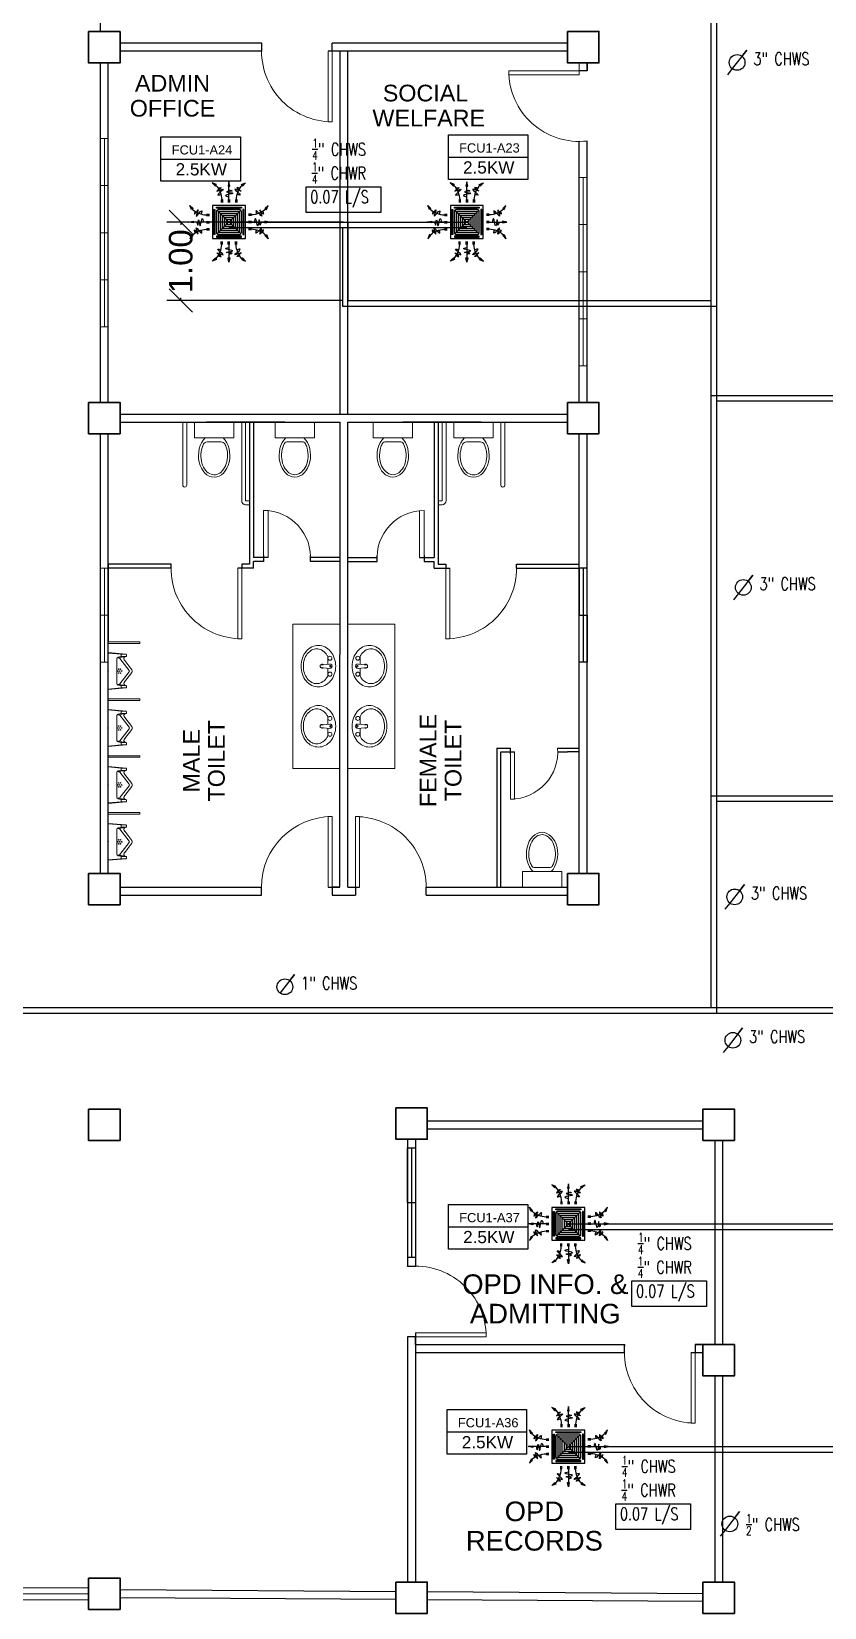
# Model space of a CAD drawing. Header units: millimetres. Extents: x 5 to 430, y 3 to 339.
# Drawn here: x 166.76 to 176.86, y 183.11 to 203.19 of the extents above; entities that cross this region are included whole.
import ezdxf

# ---------------------------------------------------------------- set-up
doc = ezdxf.new("R2010")
doc.units = ezdxf.units.MM
doc.header["$MEASUREMENT"] = 0
for name, color, linetype in [('AIR', 7, 'Continuous'), ('fcu line', 7, 'Continuous'), ('fcu return', 7, 'Continuous'), ('label', 7, 'Continuous'), ('Legends', 7, 'Continuous'), ('pipe label', 7, 'Continuous')]:
    doc.layers.add(name, color=color, linetype=linetype)
doc.styles.add('Arch-Dim', font='simplex.shx', dxfattribs={"width": 0.75})
doc.styles.get("Standard").update_dxf_attribs({"font": 'arial.ttf'})
doc.styles.add('SWISSLT175', font='swissl.ttf', dxfattribs={"height": 0.175})
doc.dimstyles.new('Copy of dimension', dxfattribs={"dimtxt": 0.3, "dimasz": 0.3, "dimexe": 0.18, "dimexo": 0.0625, "dimgap": 0.09, "dimtad": 0, "dimzin": 0, "dimdsep": 46, "dimtxsty": 'Standard', "dimblk": 'OBLIQUE', "dimcen": 0.09, "dimclrd": 256, "dimclre": 256, "dimclrt": 256, "dimadec": 0, "dimazin": 0, "dimtfac": 1, "dimtofl": 0, "dimtmove": 0, "dimatfit": 3, "dimldrblk": 'OBLIQUE', "dimfxl": 1, "dimtolj": 1, "dimtzin": 0, "dimarcsym": 0})

# ---------------------------------------------------------------- blocks, each defined once
blk = doc.blocks.new('FCU-13000P (CASSETTE SPLIT)')
at = {"layer": 'AIR', "ltscale": 3}
for p, q in [((0, 0.523), (0, 1)), ((-0.193, 0.558), (-0.193, 0.487)), ((-0.162, 0.558), (-0.162, 0.487)), ((-0.016, 0.558), (-0.016, 0.487)), ((0.016, 0.558), (0.016, 0.487)), ((0.162, 0.558), (0.162, 0.487)), ((0.193, 0.558), (0.193, 0.487)), ((-0.523, 0), (-1, 0)), ((-0.558, 0.193), (-0.487, 0.193)), ((-0.558, 0.162), (-0.487, 0.162)), ((-0.558, 0.016), (-0.487, 0.016)), ((0.558, 0.193), (0.487, 0.193)), ((0.558, 0.162), (0.487, 0.162)), ((0.558, 0.016), (0.487, 0.016)), ((0.523, 0), (1, 0)), ((-0.558, -0.016), (-0.487, -0.016)), ((-0.558, -0.162), (-0.487, -0.162)), ((-0.558, -0.193), (-0.487, -0.193)), ((0.558, -0.016), (0.487, -0.016)), ((0.558, -0.162), (0.487, -0.162)), ((0.558, -0.193), (0.487, -0.193)), ((-0.193, -0.558), (-0.193, -0.487)), ((-0.162, -0.558), (-0.162, -0.487)), ((-0.016, -0.558), (-0.016, -0.487)), ((0, -0.523), (0, -1)), ((0.016, -0.558), (0.016, -0.487)), ((0.162, -0.558), (0.162, -0.487)), ((0.193, -0.558), (0.193, -0.487))]:
    blk.add_line(p, q, dxfattribs=at)
at = {"layer": 'AIR'}
for p, q in [((0.295, -0.295), (-0.295, 0.295)), ((0.295, 0.295), (-0.295, -0.295))]:
    blk.add_line(p, q, dxfattribs=at)
at = {"layer": 'AIR', "ltscale": 3}
for points in [[(-0.335, 0.895), (-0.311, 0.932), (-0.416, 0.973)], [(-0.022, 0.89), (0.022, 0.89), (0, 1)], [(0.335, 0.895), (0.311, 0.932), (0.416, 0.973)], [(-0.895, 0.335), (-0.932, 0.311), (-0.973, 0.416)], [(0.895, 0.335), (0.932, 0.311), (0.973, 0.416)], [(-0.89, 0.022), (-0.89, -0.022), (-1, 0)], [(0.89, 0.022), (0.89, -0.022), (1, 0)], [(-0.895, -0.335), (-0.932, -0.311), (-0.973, -0.416)], [(0.895, -0.335), (0.932, -0.311), (0.973, -0.416)], [(-0.335, -0.895), (-0.311, -0.932), (-0.416, -0.973)], [(-0.022, -0.89), (0.022, -0.89), (0, -1)], [(0.335, -0.895), (0.311, -0.932), (0.416, -0.973)]]:
    blk.add_lwpolyline(points, close=True, dxfattribs=at)
at = {"layer": 'AIR'}
for points in [[(-0.323, 0.914, -0.171809), (-0.178, 0.558), (-0.178, 0.522)], [(0.323, 0.914, 0.171809), (0.178, 0.558), (0.178, 0.522)], [(-0.914, 0.323, 0.171809), (-0.558, 0.178), (-0.522, 0.178)], [(0.914, 0.323, -0.171809), (0.558, 0.178), (0.522, 0.178)], [(-0.914, -0.323, -0.171809), (-0.558, -0.178), (-0.522, -0.178)], [(0.914, -0.323, 0.171809), (0.558, -0.178), (0.522, -0.178)], [(-0.323, -0.914, 0.171809), (-0.178, -0.558), (-0.178, -0.522)], [(0.323, -0.914, -0.171809), (0.178, -0.558), (0.178, -0.522)]]:
    blk.add_lwpolyline(points, format="xyb", dxfattribs=at)
for points in [[(-0.41, -0.41), (0.41, -0.41), (0.41, 0.41), (-0.41, 0.41)], [(-0.373, 0.31), (-0.348, 0.31), (-0.348, -0.31), (-0.373, -0.31)], [(-0.31, 0.372), (0.31, 0.372), (0.31, 0.348), (-0.31, 0.348)], [(-0.26, -0.26), (0.26, -0.26), (0.26, 0.26), (-0.26, 0.26)], [(-0.21, -0.21), (0.21, -0.21), (0.21, 0.21), (-0.21, 0.21)], [(-0.16, -0.16), (0.16, -0.16), (0.16, 0.16), (-0.16, 0.16)], [(-0.11, -0.11), (0.11, -0.11), (0.11, 0.11), (-0.11, 0.11)], [(-0.06, -0.06), (0.06, -0.06), (0.06, 0.06), (-0.06, 0.06)], [(0.372, 0.31), (0.348, 0.31), (0.348, -0.31), (0.372, -0.31)], [(-0.31, -0.373), (0.31, -0.373), (0.31, -0.348), (-0.31, -0.348)]]:
    blk.add_lwpolyline(points, close=True, dxfattribs=at)
blk.add_lwpolyline([(-0.26, -0.31), (0.26, -0.31, 0.414214), (0.31, -0.26), (0.31, 0.26, 0.414214), (0.26, 0.31), (-0.26, 0.31, 0.414214), (-0.31, 0.26), (-0.31, -0.26, 0.414214)], format="xyb", close=True, dxfattribs=at)
at = {"layer": 'AIR', "ltscale": 3}
for points in [[(-0.268, 0.84), (-0.231, 0.852), (-0.134, 0.882), (-0.422, 0.704), (0.005, 0.903), (-0.358, 0.645), (-0.239, 0.678), (-0.199, 0.69)], [(0.268, 0.84), (0.231, 0.852), (0.134, 0.882), (0.422, 0.704), (-0.005, 0.903), (0.358, 0.645), (0.239, 0.678), (0.199, 0.69)], [(-0.84, 0.268), (-0.852, 0.231), (-0.882, 0.134), (-0.704, 0.422), (-0.903, -0.005), (-0.645, 0.358), (-0.678, 0.239), (-0.69, 0.199)], [(0.84, 0.268), (0.852, 0.231), (0.882, 0.134), (0.704, 0.422), (0.903, -0.005), (0.645, 0.358), (0.678, 0.239), (0.69, 0.199)], [(-0.84, -0.268), (-0.852, -0.231), (-0.882, -0.134), (-0.704, -0.422), (-0.903, 0.005), (-0.645, -0.358), (-0.678, -0.239), (-0.69, -0.199)], [(0.84, -0.268), (0.852, -0.231), (0.882, -0.134), (0.704, -0.422), (0.903, 0.005), (0.645, -0.358), (0.678, -0.239), (0.69, -0.199)], [(-0.268, -0.84), (-0.231, -0.852), (-0.134, -0.882), (-0.422, -0.704), (0.005, -0.903), (-0.358, -0.645), (-0.239, -0.678), (-0.199, -0.69)], [(0.268, -0.84), (0.231, -0.852), (0.134, -0.882), (0.422, -0.704), (-0.005, -0.903), (0.358, -0.645), (0.239, -0.678), (0.199, -0.69)]]:
    blk.add_open_spline(points, degree=3, knots=[0.0032834, 0.0032834, 0.0032834, 0.0032834, 0.0712567, 0.1924075, 0.3347111, 0.5062145, 0.5813292, 0.5813292, 0.5813292, 0.5813292], dxfattribs=at)
for points in [[(0, 0.8), (0.077, 0.776), (-0.058, 0.755), (0.098, 0.718), (-0.087, 0.663), (0, 0.631)], [(-0.8, 0), (-0.776, -0.077), (-0.755, 0.058), (-0.718, -0.098), (-0.663, 0.087), (-0.631, 0)], [(0.8, 0), (0.776, -0.077), (0.755, 0.058), (0.718, -0.098), (0.663, 0.087), (0.631, 0)], [(0, -0.8), (0.077, -0.776), (-0.058, -0.755), (0.098, -0.718), (-0.087, -0.663), (0, -0.631)]]:
    blk.add_spline(points, degree=3, dxfattribs=at)
for points in [[(-0.416, 0.973), (-0.335, 0.895), (-0.311, 0.932)], [(0, 1), (-0.022, 0.89), (0.022, 0.89)], [(0.416, 0.973), (0.335, 0.895), (0.311, 0.932)], [(-0.973, 0.416), (-0.895, 0.335), (-0.932, 0.311)], [(0.973, 0.416), (0.895, 0.335), (0.932, 0.311)], [(-1, 0), (-0.89, 0.022), (-0.89, -0.022)], [(1, 0), (0.89, 0.022), (0.89, -0.022)], [(-0.973, -0.416), (-0.895, -0.335), (-0.932, -0.311)], [(0.973, -0.416), (0.895, -0.335), (0.932, -0.311)], [(-0.416, -0.973), (-0.335, -0.895), (-0.311, -0.932)], [(0, -1), (-0.022, -0.89), (0.022, -0.89)], [(0.416, -0.973), (0.335, -0.895), (0.311, -0.932)]]:
    blk.add_solid(points, dxfattribs=at)
blk = doc.blocks.new('_Oblique')
at = {"color": 0, "linetype": 'ByBlock', "lineweight": -2}
blk.add_line((-0.5, -0.5), (0.5, 0.5), dxfattribs=at)
blk = doc.blocks.new('*D13')
at = {"layer": 'Defpoints', "color": 0, "transparency": 16777216}
for p in [(170.789, 200.758), (168.661, 199.758), (170.789, 199.758)]:
    blk.add_point(p, dxfattribs=at)
at = {"layer": 'Legends', "lineweight": -2, "transparency": 16777216}
for p, q in [((170.727, 200.758), (168.481, 200.758)), ((168.661, 200.758), (168.661, 200.723)), ((168.661, 199.758), (168.661, 199.793)), ((170.727, 199.758), (168.481, 199.758))]:
    blk.add_line(p, q, dxfattribs=at)
at = {"layer": 'Legends', "lineweight": -2, "transparency": 16777216, "xscale": 0.3, "yscale": 0.3, "zscale": 0.3}
for p, rotation in [((168.661, 200.758), 90), ((168.661, 199.758), 270)]:
    blk.add_blockref('_Oblique', p, dxfattribs=dict(at, rotation=rotation))
at = {"layer": 'Legends', "transparency": 16777216, "insert": (168.661, 200.258), "char_height": 0.3, "attachment_point": 5, "rotation": 90}
blk.add_mtext('\\A1;1.00', dxfattribs=at)

msp = doc.modelspace()

# ---------------------------------------------------------------- linework, layer by layer
at = {"color": 8, "lineweight": 25}
for p, q in [((167.637, 203.185), (167.637, 208.812)), ((169.694, 203.035), (167.887, 203.035)), ((169.689, 203.035), (169.689, 202.935)), ((173.587, 203.035), (170.589, 203.035)), ((170.589, 202.935), (170.589, 203.035)), ((169.689, 202.935), (167.887, 202.935)), ((173.587, 202.935), (170.539, 202.935)), ((170.689, 202.935), (170.589, 202.935)), ((170.689, 198.309), (170.689, 202.935)), ((170.789, 198.309), (170.789, 202.935)), ((167.637, 198.46), (167.637, 202.785)), ((167.737, 198.46), (167.737, 202.785)), ((173.837, 202.685), (173.737, 202.685)), ((173.837, 202.685), (173.837, 202.785)), ((173.837, 202.785), (173.837, 202.685)), ((173.737, 198.459), (173.737, 201.785)), ((173.837, 198.459), (173.837, 201.791)), ((167.887, 198.31), (173.587, 198.309)), ((167.887, 198.21), (170.689, 198.209)), ((169.536, 198.199), (169.536, 196.485)), ((169.536, 198.199), (169.536, 196.399)), ((169.588, 198.21), (169.588, 196.485)), ((170.687, 192.283), (170.689, 198.209)), ((170.787, 192.283), (170.789, 198.209)), ((170.789, 198.209), (173.587, 198.209)), ((172.487, 198.209), (171.487, 198.209)), ((171.887, 198.209), (171.886, 196.484)), ((171.939, 198.199), (171.938, 196.484)), ((171.939, 198.199), (171.938, 196.399)), ((167.637, 192.46), (167.637, 198.06)), ((167.737, 196.56), (167.737, 198.06)), ((173.737, 192.46), (173.737, 198.059)), ((173.837, 192.46), (173.837, 198.059)), ((167.737, 192.46), (167.737, 196.56)), ((168.537, 196.399), (167.737, 196.399)), ((168.536, 196.349), (168.536, 196.399)), ((169.536, 196.399), (169.436, 196.399)), ((169.536, 196.399), (169.436, 196.399)), ((169.436, 196.399), (169.436, 196.349)), ((169.536, 196.485), (169.536, 196.433)), ((169.713, 196.485), (169.588, 196.485)), ((169.713, 196.433), (169.588, 196.433)), ((169.588, 196.349), (169.588, 196.433)), ((169.773, 196.485), (169.613, 196.485)), ((169.713, 196.51), (169.713, 196.433)), ((170.688, 196.433), (170.311, 196.433)), ((170.313, 196.433), (170.313, 196.51)), ((170.688, 196.485), (170.313, 196.485)), ((170.786, 196.485), (171.161, 196.484)), ((170.786, 196.433), (171.163, 196.433)), ((171.161, 196.433), (171.161, 196.509)), ((171.701, 196.484), (171.861, 196.484)), ((171.761, 196.509), (171.761, 196.433)), ((171.761, 196.484), (171.886, 196.484)), ((171.761, 196.433), (171.886, 196.433)), ((171.886, 196.349), (171.886, 196.433)), ((171.938, 196.484), (171.938, 196.433)), ((171.938, 196.399), (172.038, 196.399)), ((171.938, 196.399), (172.038, 196.399)), ((172.038, 196.399), (172.038, 196.349)), ((172.937, 196.398), (173.737, 196.398)), ((172.938, 196.348), (172.938, 196.398)), ((168.536, 196.349), (167.737, 196.349)), ((169.588, 196.349), (169.386, 196.349)), ((171.886, 196.349), (172.088, 196.349)), ((172.938, 196.348), (173.737, 196.348)), ((172.687, 194.057), (172.762, 194.057)), ((172.687, 194.057), (172.687, 192.283)), ((172.737, 192.282), (172.737, 194.007)), ((172.737, 194.007), (172.912, 194.007)), ((172.762, 194.057), (172.862, 194.057)), ((172.862, 193.982), (172.862, 194.057)), ((173.46, 194.057), (173.587, 194.057)), ((173.462, 194.007), (173.587, 194.007)), ((173.587, 194.057), (173.737, 194.057)), ((173.737, 194.007), (173.587, 194.007)), ((167.887, 192.283), (169.687, 192.283)), ((167.887, 192.183), (169.687, 192.183)), ((169.687, 192.183), (169.687, 192.283)), ((170.687, 192.283), (170.587, 192.283)), ((170.587, 192.283), (170.587, 192.183)), ((170.587, 192.183), (170.887, 192.183)), ((170.787, 192.283), (170.887, 192.283)), ((170.887, 192.283), (170.887, 192.183)), ((171.787, 192.283), (173.587, 192.283)), ((171.787, 192.183), (171.787, 192.283)), ((171.787, 192.183), (173.587, 192.183)), ((171.8, 189.307), (175.312, 189.307)), ((171.8, 189.207), (175.312, 189.207)), ((171.55, 189.073), (171.55, 187.452)), ((171.65, 189.073), (171.65, 187.457)), ((171.65, 189.073), (171.65, 187.457)), ((175.462, 189.057), (175.462, 186.457)), ((175.562, 189.057), (175.562, 186.457)), ((171.55, 187.457), (171.65, 187.457)), ((171.55, 186.557), (171.55, 183.432)), ((171.65, 186.557), (171.55, 186.557)), ((171.65, 186.607), (171.65, 183.432)), ((171.65, 186.457), (174.318, 186.457)), ((171.65, 186.357), (174.312, 186.357)), ((174.312, 186.357), (174.312, 186.457)), ((175.162, 186.357), (175.312, 186.357)), ((175.212, 186.457), (175.462, 186.457)), ((175.312, 186.457), (175.212, 186.457)), ((175.212, 186.457), (175.212, 186.357)), ((175.462, 186.057), (175.462, 183.432)), ((175.562, 186.057), (175.562, 183.432)), ((171.4, 183.309), (167.888, 183.332)), ((171.4, 183.209), (167.887, 183.232)), ((175.313, 183.282), (171.8, 183.306)), ((175.312, 183.182), (171.8, 183.206))]:
    msp.add_line(p, q, dxfattribs=at)
at = {"color": 8, "lineweight": -2}
for p, q in [((169.694, 203.035), (169.689, 203.035)), ((169.987, 198.209), (168.987, 198.209)), ((167.737, 196.41), (167.737, 195.41)), ((173.837, 196.349), (173.737, 196.349)), ((173.737, 196.349), (173.737, 195.749)), ((173.787, 196.349), (173.787, 195.149)), ((173.737, 195.749), (173.837, 195.749)), ((173.837, 195.749), (173.837, 195.149)), ((173.837, 195.149), (173.737, 195.149)), ((170.537, 192.283), (170.687, 192.283)), ((170.787, 192.283), (170.937, 192.283)), ((171.55, 188.265), (171.55, 188.965)), ((171.55, 188.965), (171.65, 188.965)), ((171.6, 188.965), (171.6, 187.565)), ((171.65, 188.965), (171.65, 187.565)), ((171.55, 188.265), (171.65, 188.265)), ((171.65, 187.565), (171.55, 187.565)), ((171.55, 187.452), (171.55, 187.457)), ((171.65, 186.457), (171.65, 186.557))]:
    msp.add_line(p, q, dxfattribs=at)
at = {"color": 8, "lineweight": 13}
for p, q in [((170.539, 202.035), (170.539, 202.935)), ((170.589, 202.935), (170.589, 202.035)), ((173.737, 202.685), (172.837, 202.685)), ((172.837, 202.685), (172.837, 202.635)), ((172.837, 202.635), (173.737, 202.635)), ((173.737, 202.635), (173.737, 202.785)), ((173.737, 202.685), (173.737, 202.635)), ((170.589, 202.035), (170.539, 202.035)), ((169.713, 196.485), (169.713, 197.085)), ((169.773, 197.085), (169.773, 196.485)), ((171.701, 197.084), (171.701, 196.484)), ((171.761, 196.484), (171.761, 197.084)), ((169.386, 195.449), (169.386, 196.349)), ((169.436, 196.349), (169.436, 195.449)), ((169.436, 195.449), (169.386, 195.449)), ((172.862, 194.007), (172.862, 193.407)), ((172.912, 193.407), (172.912, 194.007)), ((172.862, 193.407), (172.912, 193.407)), ((170.587, 193.183), (170.537, 193.183)), ((170.537, 193.183), (170.537, 192.283)), ((170.587, 192.283), (170.587, 193.183)), ((170.937, 193.183), (170.887, 193.183)), ((170.887, 193.183), (170.887, 192.283)), ((170.937, 192.283), (170.937, 193.183)), ((171.65, 186.607), (171.65, 186.557)), ((172.55, 186.607), (171.65, 186.607)), ((171.65, 186.557), (172.55, 186.557)), ((172.55, 186.557), (172.55, 186.607)), ((175.212, 186.357), (175.162, 186.357)), ((175.162, 185.457), (175.162, 186.357)), ((175.212, 186.357), (175.212, 185.457)), ((175.212, 185.457), (175.162, 185.457))]:
    msp.add_line(p, q, dxfattribs=at)
at = {"color": 8, "lineweight": 9}
for p, q in [((167.637, 201.822), (167.737, 201.822)), ((167.687, 201.822), (167.687, 199.422)), ((167.637, 201.222), (167.737, 201.222)), ((173.737, 201.325), (173.837, 201.325)), ((173.787, 201.325), (173.787, 198.925)), ((167.637, 200.622), (167.737, 200.622)), ((173.737, 200.725), (173.837, 200.725)), ((167.637, 200.022), (167.737, 200.022)), ((173.737, 200.125), (173.837, 200.125)), ((167.637, 199.422), (167.737, 199.422)), ((173.737, 199.525), (173.837, 199.525)), ((173.737, 198.925), (173.837, 198.925)), ((168.686, 198.207), (168.686, 197.507)), ((168.736, 197.407), (168.736, 198.207)), ((168.836, 198.207), (169.336, 198.207)), ((168.836, 198.007), (168.836, 198.207)), ((169.336, 198.207), (169.336, 198.007)), ((169.436, 197.207), (169.436, 198.207)), ((169.486, 198.207), (169.486, 197.507)), ((169.863, 198.209), (170.363, 198.209)), ((169.863, 198.009), (169.863, 198.209)), ((170.363, 198.209), (170.363, 198.009)), ((171.612, 198.209), (171.112, 198.209)), ((171.112, 198.209), (171.112, 198.009)), ((171.612, 198.009), (171.612, 198.209)), ((171.989, 198.207), (171.989, 197.507)), ((172.039, 197.207), (172.039, 198.207)), ((172.639, 198.207), (172.139, 198.207)), ((172.139, 198.207), (172.139, 198.007)), ((172.639, 198.007), (172.639, 198.207)), ((172.739, 197.407), (172.739, 198.207)), ((172.789, 198.207), (172.789, 197.507)), ((169.336, 198.007), (168.836, 198.007)), ((170.363, 198.009), (169.863, 198.009)), ((171.112, 198.009), (171.612, 198.009)), ((172.139, 198.007), (172.639, 198.007)), ((169.176, 197.957), (168.995, 197.957)), ((170.204, 197.959), (170.023, 197.959)), ((171.271, 197.959), (171.452, 197.959)), ((172.298, 197.957), (172.479, 197.957)), ((168.686, 197.507), (168.686, 197.407)), ((169.486, 197.507), (169.486, 197.207)), ((171.989, 197.507), (171.989, 197.207)), ((172.789, 197.507), (172.789, 197.407)), ((169.486, 197.207), (169.536, 197.207)), ((171.989, 197.207), (171.939, 197.207)), ((169.536, 197.157), (169.486, 197.157)), ((171.939, 197.157), (171.989, 197.157)), ((167.737, 196.349), (167.637, 196.349)), ((167.637, 196.349), (167.637, 195.749)), ((167.687, 196.349), (167.687, 195.149)), ((167.637, 195.749), (167.737, 195.749)), ((167.737, 195.749), (167.737, 195.149)), ((167.737, 195.264), (167.737, 195.269)), ((167.737, 194.81), (167.737, 195.264)), ((167.737, 195.123), (167.737, 195.193)), ((167.741, 195.272), (167.962, 195.252)), ((167.741, 195.267), (167.898, 195.252)), ((167.847, 194.879), (167.847, 195.195)), ((167.866, 195.206), (167.849, 195.203)), ((167.864, 195.215), (167.898, 195.221)), ((167.866, 195.206), (167.954, 195.221)), ((168.005, 195.046), (167.885, 195.199)), ((167.899, 195.252), (167.962, 195.252)), ((167.962, 195.222), (167.9, 195.222)), ((167.902, 195.247), (167.902, 195.226)), ((167.937, 195.201), (167.937, 195.196)), ((167.946, 195.171), (168.036, 195.055)), ((167.954, 195.221), (167.962, 195.222)), ((167.967, 195.247), (167.967, 195.227)), ((167.737, 195.149), (167.637, 195.149)), ((168.005, 195.027), (167.885, 194.875)), ((167.946, 194.903), (168.036, 195.019)), ((170.436, 195.114), (170.558, 195.127)), ((170.436, 195.085), (170.558, 195.072)), ((171.04, 195.114), (170.918, 195.127)), ((171.04, 195.085), (170.918, 195.072)), ((167.737, 194.81), (167.737, 194.805)), ((167.741, 194.807), (167.898, 194.822)), ((167.741, 194.802), (167.962, 194.822)), ((167.866, 194.868), (167.849, 194.87)), ((167.864, 194.859), (167.898, 194.853)), ((167.866, 194.868), (167.954, 194.853)), ((167.899, 194.822), (167.962, 194.822)), ((167.962, 194.852), (167.9, 194.852)), ((167.902, 194.827), (167.902, 194.848)), ((167.937, 194.873), (167.937, 194.878)), ((167.954, 194.853), (167.962, 194.852)), ((167.967, 194.827), (167.967, 194.847)), ((167.737, 194.539), (167.737, 194.544)), ((167.737, 194.539), (167.737, 194.085)), ((167.741, 194.547), (167.962, 194.527)), ((167.741, 194.542), (167.898, 194.527)), ((167.847, 194.47), (167.847, 194.154)), ((167.866, 194.481), (167.849, 194.478)), ((167.864, 194.49), (167.898, 194.496)), ((167.866, 194.481), (167.954, 194.496)), ((168.005, 194.321), (167.885, 194.474)), ((167.899, 194.527), (167.962, 194.527)), ((167.962, 194.497), (167.9, 194.497)), ((167.902, 194.522), (167.902, 194.501)), ((167.937, 194.476), (167.937, 194.471)), ((167.946, 194.446), (168.036, 194.33)), ((167.954, 194.496), (167.962, 194.497)), ((167.967, 194.522), (167.967, 194.502)), ((170.436, 194.348), (170.558, 194.361)), ((171.04, 194.348), (170.918, 194.361)), ((167.737, 194.226), (167.737, 194.156)), ((168.005, 194.302), (167.885, 194.15)), ((167.946, 194.178), (168.036, 194.294)), ((170.436, 194.319), (170.558, 194.306)), ((171.04, 194.319), (170.918, 194.306)), ((167.737, 194.085), (167.737, 194.08)), ((167.741, 194.082), (167.898, 194.097)), ((167.741, 194.077), (167.962, 194.097)), ((167.866, 194.143), (167.849, 194.145)), ((167.864, 194.134), (167.898, 194.128)), ((167.866, 194.143), (167.954, 194.128)), ((167.899, 194.097), (167.962, 194.097)), ((167.962, 194.127), (167.9, 194.127)), ((167.902, 194.102), (167.902, 194.123)), ((167.937, 194.148), (167.937, 194.153)), ((167.954, 194.128), (167.962, 194.127)), ((167.967, 194.102), (167.967, 194.122)), ((167.737, 193.814), (167.737, 193.819)), ((167.737, 193.814), (167.737, 193.36)), ((167.741, 193.822), (167.962, 193.802)), ((167.741, 193.817), (167.898, 193.802)), ((167.866, 193.756), (167.849, 193.753)), ((167.864, 193.765), (167.898, 193.771)), ((167.866, 193.756), (167.954, 193.771)), ((167.899, 193.802), (167.962, 193.802)), ((167.962, 193.772), (167.9, 193.772)), ((167.902, 193.797), (167.902, 193.776)), ((167.954, 193.771), (167.962, 193.772)), ((167.967, 193.797), (167.967, 193.777)), ((167.847, 193.745), (167.847, 193.429)), ((168.005, 193.596), (167.885, 193.749)), ((168.005, 193.577), (167.885, 193.425)), ((167.937, 193.751), (167.937, 193.746)), ((167.946, 193.721), (168.036, 193.605)), ((167.946, 193.453), (168.036, 193.569)), ((167.737, 193.501), (167.737, 193.431)), ((167.737, 193.36), (167.737, 193.355)), ((167.741, 193.357), (167.898, 193.372)), ((167.741, 193.352), (167.962, 193.372)), ((167.866, 193.418), (167.849, 193.42)), ((167.864, 193.409), (167.898, 193.403)), ((167.866, 193.418), (167.954, 193.403)), ((167.899, 193.372), (167.962, 193.372)), ((167.962, 193.402), (167.9, 193.402)), ((167.902, 193.377), (167.902, 193.398)), ((167.937, 193.423), (167.937, 193.428)), ((167.954, 193.403), (167.962, 193.402)), ((167.967, 193.377), (167.967, 193.397)), ((167.737, 193.089), (167.737, 193.094)), ((167.737, 193.089), (167.737, 192.635)), ((167.741, 193.097), (167.962, 193.077)), ((167.741, 193.092), (167.898, 193.077)), ((167.847, 193.02), (167.847, 192.704)), ((167.866, 193.031), (167.849, 193.028)), ((167.864, 193.04), (167.898, 193.046)), ((167.866, 193.031), (167.954, 193.046)), ((168.005, 192.871), (167.885, 193.024)), ((167.899, 193.077), (167.962, 193.077)), ((167.962, 193.047), (167.9, 193.047)), ((167.902, 193.072), (167.902, 193.051)), ((167.937, 193.026), (167.937, 193.021)), ((167.946, 192.996), (168.036, 192.88)), ((167.954, 193.046), (167.962, 193.047)), ((167.967, 193.072), (167.967, 193.052)), ((167.737, 192.776), (167.737, 192.706)), ((168.005, 192.852), (167.885, 192.7)), ((167.946, 192.728), (168.036, 192.844)), ((167.737, 192.635), (167.737, 192.63)), ((167.741, 192.632), (167.898, 192.647)), ((167.741, 192.627), (167.962, 192.647)), ((167.866, 192.693), (167.849, 192.695)), ((167.864, 192.684), (167.898, 192.678)), ((167.866, 192.693), (167.954, 192.678)), ((167.899, 192.647), (167.962, 192.647)), ((167.962, 192.677), (167.9, 192.677)), ((167.902, 192.652), (167.902, 192.673)), ((167.937, 192.698), (167.937, 192.703)), ((167.954, 192.678), (167.962, 192.677)), ((167.967, 192.652), (167.967, 192.672)), ((173.012, 192.283), (173.012, 192.483)), ((173.012, 192.483), (173.512, 192.483)), ((173.172, 192.533), (173.353, 192.533)), ((173.512, 192.483), (173.512, 192.283)), ((173.512, 192.283), (173.012, 192.283)), ((164.137, 183.357), (167.487, 183.357)), ((164.137, 183.282), (167.487, 183.282)), ((164.137, 183.207), (167.487, 183.207))]:
    msp.add_line(p, q, dxfattribs=at)
at = {"color": 8, "lineweight": 20}
for p, q in [((172.038, 196.349), (172.038, 195.449)), ((172.088, 195.449), (172.088, 196.349))]:
    msp.add_line(p, q, dxfattribs=at)
at = {"color": 8, "lineweight": 35}
for points in [[(167.487, 203.185), (167.887, 203.185), (167.887, 202.785), (167.487, 202.785)], [(173.587, 203.186), (173.987, 203.186), (173.987, 202.786), (173.587, 202.786)], [(167.487, 198.46), (167.887, 198.46), (167.887, 198.06), (167.487, 198.06)], [(173.587, 198.46), (173.987, 198.46), (173.987, 198.06), (173.587, 198.06)], [(167.487, 192.46), (167.887, 192.46), (167.887, 192.06), (167.487, 192.06)], [(173.587, 192.46), (173.987, 192.46), (173.987, 192.06), (173.587, 192.06)], [(167.487, 189.457), (167.887, 189.457), (167.887, 189.057), (167.487, 189.057)], [(171.4, 189.473), (171.8, 189.473), (171.8, 189.073), (171.4, 189.073)], [(175.312, 189.457), (175.712, 189.457), (175.712, 189.057), (175.312, 189.057)], [(175.312, 186.457), (175.712, 186.457), (175.712, 186.057), (175.312, 186.057)], [(167.487, 183.482), (167.887, 183.482), (167.887, 183.082), (167.487, 183.082)], [(171.4, 183.432), (171.8, 183.432), (171.8, 183.032), (171.4, 183.032)], [(175.312, 183.432), (175.712, 183.432), (175.712, 183.032), (175.312, 183.032)]]:
    msp.add_lwpolyline(points, close=True, dxfattribs=at)
at = {"color": 8, "lineweight": 9}
for points in [[(167.637, 201.822), (167.737, 201.822), (167.737, 199.422), (167.637, 199.422)], [(173.737, 201.325), (173.837, 201.325), (173.837, 198.925), (173.737, 198.925)], [(167.737, 195.149), (167.637, 195.149), (167.637, 196.349), (167.737, 196.349)], [(173.737, 196.348), (173.837, 196.348), (173.837, 195.149), (173.737, 195.149)], [(168.137, 195.41), (168.137, 195.39), (167.737, 195.39), (167.737, 195.41)], [(168.137, 194.684), (168.137, 194.664), (167.737, 194.664), (167.737, 194.684)], [(168.137, 193.959), (168.137, 193.939), (167.737, 193.939), (167.737, 193.959)], [(168.137, 193.234), (168.137, 193.214), (167.737, 193.214), (167.737, 193.234)], [(171.55, 188.965), (171.65, 188.965), (171.65, 187.565), (171.55, 187.565)]]:
    msp.add_lwpolyline(points, close=True, dxfattribs=at)
at = {"color": 8, "lineweight": 9, "ltscale": 0.4}
for points in [[(170.688, 195.637), (170.688, 193.797), (170.088, 193.797), (170.088, 195.637)], [(170.788, 195.637), (170.788, 193.797), (171.388, 193.797), (171.388, 195.637)]]:
    msp.add_lwpolyline(points, close=True, dxfattribs=at)
at = {"color": 8, "lineweight": 9}
for points in [[(170.413, 195.365, 0.11576), (170.33, 195.345, 0.104047), (170.256, 195.287, 0.090875), (170.209, 195.203, 0.083344), (170.192, 195.1, 0.083344), (170.209, 194.996, 0.090875), (170.256, 194.912, 0.104047), (170.33, 194.854, 0.11576), (170.413, 194.835, 0.11576), (170.495, 194.854, 0.104047), (170.569, 194.912, 0.090875), (170.616, 194.996, 0.083344), (170.634, 195.1, 0.083344), (170.616, 195.203, 0.090875), (170.569, 195.287, 0.104047), (170.495, 195.345, 0.11576)], [(171.063, 195.365, -0.11576), (171.146, 195.345, -0.104047), (171.219, 195.287, -0.090875), (171.267, 195.203, -0.083344), (171.284, 195.1, -0.083344), (171.267, 194.996, -0.090875), (171.219, 194.912, -0.104047), (171.146, 194.854, -0.11576), (171.063, 194.835, -0.11576), (170.981, 194.854, -0.104047), (170.907, 194.912, -0.090875), (170.86, 194.996, -0.083344), (170.842, 195.1, -0.083344), (170.86, 195.203, -0.090875), (170.907, 195.287, -0.104047), (170.981, 195.345, -0.11576)], [(170.413, 194.069, -0.11576), (170.33, 194.088, -0.104047), (170.256, 194.146, -0.090875), (170.209, 194.23, -0.083344), (170.192, 194.334, -0.083344), (170.209, 194.437, -0.090875), (170.256, 194.521, -0.104047), (170.33, 194.579, -0.11576), (170.413, 194.599, -0.11576), (170.495, 194.579, -0.104047), (170.569, 194.521, -0.090875), (170.616, 194.437, -0.083344), (170.634, 194.334, -0.083344), (170.616, 194.23, -0.090875), (170.569, 194.146, -0.104047), (170.495, 194.088, -0.11576)], [(171.063, 194.069, 0.11576), (171.146, 194.088, 0.104047), (171.219, 194.146, 0.090875), (171.267, 194.23, 0.083344), (171.284, 194.334, 0.083344), (171.267, 194.437, 0.090875), (171.219, 194.521, 0.104047), (171.146, 194.579, 0.11576), (171.063, 194.599, 0.11576), (170.981, 194.579, 0.104047), (170.907, 194.521, 0.090875), (170.86, 194.437, 0.083344), (170.842, 194.334, 0.083344), (170.86, 194.23, 0.090875), (170.907, 194.146, 0.104047), (170.981, 194.088, 0.11576)]]:
    msp.add_lwpolyline(points, format="xyb", close=True, dxfattribs=at)
for points in [[(170.392, 195.322, 0.124838), (170.329, 195.306, 0.105788), (170.272, 195.257, 0.086697), (170.235, 195.187, 0.076776), (170.222, 195.1, 0.076776), (170.235, 195.012, 0.086697), (170.272, 194.942, 0.105788), (170.329, 194.893, 0.124838), (170.392, 194.877, 0.124838), (170.454, 194.893, 0.105788), (170.512, 194.942, 0.040067), (170.532, 194.973), (170.532, 195.075, 0.040067)], [(170.532, 195.124), (170.532, 195.226, 0.040067), (170.512, 195.257, 0.105788), (170.454, 195.306, 0.124838), (170.392, 195.322, 0.124838)], [(171.084, 195.322, -0.124838), (171.147, 195.306, -0.105788), (171.204, 195.257, -0.086697), (171.241, 195.187, -0.076776), (171.254, 195.1, -0.076776), (171.241, 195.012, -0.086697), (171.204, 194.942, -0.105788), (171.147, 194.893, -0.124838), (171.084, 194.877, -0.124838), (171.022, 194.893, -0.105788), (170.964, 194.942, -0.040067), (170.944, 194.973), (170.944, 195.075, -0.040067)], [(170.944, 195.124), (170.944, 195.226, -0.040067), (170.964, 195.257, -0.105788), (171.022, 195.306, -0.124838), (171.084, 195.322, -0.124838)], [(170.392, 194.111, -0.124838), (170.329, 194.127, -0.105788), (170.272, 194.176, -0.086697), (170.235, 194.246, -0.076776), (170.222, 194.334, -0.076776), (170.235, 194.421, -0.086697), (170.272, 194.491, -0.105788), (170.329, 194.54, -0.124838), (170.392, 194.556, -0.124838), (170.454, 194.54, -0.105788), (170.512, 194.491, -0.040067), (170.532, 194.46), (170.532, 194.358, -0.040067)], [(171.084, 194.111, 0.124838), (171.147, 194.127, 0.105788), (171.204, 194.176, 0.086697), (171.241, 194.246, 0.076776), (171.254, 194.334, 0.076776), (171.241, 194.421, 0.086697), (171.204, 194.491, 0.105788), (171.147, 194.54, 0.124838), (171.084, 194.556, 0.124838), (171.022, 194.54, 0.105788), (170.964, 194.491, 0.040067), (170.944, 194.46), (170.944, 194.358, 0.040067)], [(170.532, 194.309), (170.532, 194.207, -0.040067), (170.512, 194.176, -0.105788), (170.454, 194.127, -0.124838), (170.392, 194.111, -0.124838)], [(170.944, 194.309), (170.944, 194.207, 0.040067), (170.964, 194.176, 0.105788), (171.022, 194.127, 0.124838), (171.084, 194.111, 0.124838)]]:
    msp.add_lwpolyline(points, format="xyb", dxfattribs=at)
for centre, radius in [((170.561, 195.201), 0.0255), ((170.915, 195.201), 0.0255), ((167.858, 195.037), 0.004), ((167.87, 195.062), 0.004), ((167.87, 195.012), 0.004), ((167.883, 195.037), 0.004), ((167.895, 195.062), 0.004), ((167.895, 195.012), 0.004), ((167.908, 195.037), 0.004), ((170.561, 194.998), 0.0255), ((170.567, 195.1), 0.0095), ((170.915, 194.998), 0.0255), ((170.909, 195.1), 0.0095), ((170.561, 194.435), 0.0255), ((170.915, 194.435), 0.0255), ((167.858, 194.312), 0.004), ((167.87, 194.337), 0.004), ((167.87, 194.287), 0.004), ((167.883, 194.312), 0.004), ((167.895, 194.337), 0.004), ((167.895, 194.287), 0.004), ((167.908, 194.312), 0.004), ((170.561, 194.232), 0.0255), ((170.567, 194.334), 0.0095), ((170.915, 194.232), 0.0255), ((170.909, 194.334), 0.0095), ((167.858, 193.587), 0.004), ((167.87, 193.612), 0.004), ((167.87, 193.562), 0.004), ((167.883, 193.587), 0.004), ((167.895, 193.612), 0.004), ((167.895, 193.562), 0.004), ((167.908, 193.587), 0.004), ((167.858, 192.862), 0.004), ((167.87, 192.887), 0.004), ((167.87, 192.837), 0.004), ((167.883, 192.862), 0.004), ((167.895, 192.887), 0.004), ((167.895, 192.837), 0.004), ((167.908, 192.862), 0.004)]:
    msp.add_circle(centre, radius, dxfattribs=at)
at = {"color": 8, "lineweight": 13}
for centre, radius, start, end in [((170.589, 202.935), 0.9, 173.6208, 270.0002), ((173.737, 202.685), 0.9, 180.0002, 276.3796), ((169.713, 196.485), 0.6, 355.0883, 90.0002), ((171.761, 196.484), 0.6, 89.9792, 184.8911), ((169.436, 196.349), 0.9, 176.8154, 270), ((172.862, 194.007), 0.6, 270.0002, 4.7804), ((170.587, 192.283), 0.9, 90.0002, 180.0002), ((170.887, 192.283), 0.9, 0.0002, 90.0002), ((171.65, 186.557), 0.9, 0, 96.3794), ((175.212, 186.357), 0.9, 173.6206, 270)]:
    msp.add_arc(centre, radius, start, end, dxfattribs=at)
at = {"color": 8, "lineweight": 9}
for centre, radius, start, end in [((168.995, 197.907), 0.05, 90, 151.9916), ((169.176, 197.907), 0.05, 28.1501, 90), ((170.023, 197.909), 0.05, 90.0002, 151.9918), ((170.204, 197.909), 0.05, 28.1502, 90.0002), ((171.271, 197.909), 0.05, 89.9792, 151.8291), ((171.452, 197.909), 0.05, 27.9875, 89.9792), ((172.298, 197.907), 0.05, 89.9793, 151.8293), ((172.479, 197.907), 0.05, 27.9877, 89.9793), ((168.711, 197.407), 0.025, 180, 0), ((172.764, 197.407), 0.025, 179.9793, 359.9793), ((169.486, 197.207), 0.05, 180, 270), ((171.989, 197.207), 0.05, 269.9793, 359.9793), ((167.74, 195.269), 0.003, 86.1861, 180.0002), ((167.74, 195.264), 0.003, 86.532, 180.0002), ((167.867, 195.195), 0.02, 100.305, 180.0002), ((167.869, 195.186), 0.02, 39.3164, 99.2903), ((167.897, 195.247), 0.005, 0.0002, 86.532), ((167.897, 195.226), 0.005, 280.305, 0.0002), ((167.957, 195.201), 0.02, 99.2903, 180.0002), ((167.977, 195.196), 0.04, 180.0002, 219.3164), ((167.962, 195.247), 0.005, 0.0002, 90.0002), ((167.962, 195.227), 0.005, 270.0002, 0.0002), ((167.845, 195.062), 0.004, 305.6756, 54.3248), ((167.845, 195.012), 0.004, 305.6756, 54.3248), ((167.993, 195.037), 0.015, 320.6839, 39.3164), ((168.012, 195.037), 0.03, 322.8155, 37.1849), ((170.459, 195.1), 0.025, 161.3795, 198.6209), ((170.53, 195.1), 0.0948, 171.2028, 188.7976), ((170.459, 195.1), 0.025, 48.798, 143.6934), ((170.459, 195.1), 0.025, 216.307, 311.2024), ((170.561, 195.1), 0.028, 263.7547, 96.2457), ((170.915, 195.1), 0.028, 83.7547, 276.2457), ((171.017, 195.1), 0.025, 36.307, 131.2024), ((171.017, 195.1), 0.025, 228.798, 323.6934), ((170.946, 195.1), 0.0948, 351.2028, 8.7976), ((171.017, 195.1), 0.025, 341.3795, 18.6209), ((167.74, 194.81), 0.003, 180.0002, 273.4684), ((167.74, 194.805), 0.003, 180.0002, 273.8143), ((167.867, 194.879), 0.02, 180.0002, 259.6953), ((167.869, 194.887), 0.02, 260.71, 320.6839), ((167.897, 194.848), 0.005, 0.0002, 79.6953), ((167.897, 194.827), 0.005, 273.4684, 0.0002), ((167.977, 194.878), 0.04, 140.6839, 180.0002), ((167.957, 194.873), 0.02, 180.0002, 260.71), ((167.962, 194.847), 0.005, 0.0002, 90.0002), ((167.962, 194.827), 0.005, 270.0002, 0.0002), ((167.74, 194.544), 0.003, 86.1861, 180.0002), ((167.74, 194.539), 0.003, 86.532, 180.0002), ((167.867, 194.47), 0.02, 100.305, 180.0002), ((167.869, 194.461), 0.02, 39.3164, 99.2903), ((167.897, 194.522), 0.005, 0.0002, 86.532), ((167.897, 194.501), 0.005, 280.305, 0.0002), ((167.957, 194.476), 0.02, 99.2903, 180.0002), ((167.977, 194.471), 0.04, 180.0002, 219.3164), ((167.962, 194.522), 0.005, 0.0002, 90.0002), ((167.962, 194.502), 0.005, 270.0002, 0.0002), ((170.459, 194.334), 0.025, 48.798, 143.6934), ((170.561, 194.334), 0.028, 263.7547, 96.2457), ((170.915, 194.334), 0.028, 83.7547, 276.2457), ((171.017, 194.334), 0.025, 36.307, 131.2024), ((167.845, 194.337), 0.004, 305.6756, 54.3248), ((167.845, 194.287), 0.004, 305.6756, 54.3248), ((167.867, 194.154), 0.02, 180.0002, 259.6953), ((167.977, 194.153), 0.04, 140.6839, 180.0002), ((167.993, 194.312), 0.015, 320.6839, 39.3164), ((168.012, 194.312), 0.03, 322.8155, 37.1849), ((170.459, 194.334), 0.025, 161.3795, 198.6209), ((170.53, 194.334), 0.0948, 171.2028, 188.7976), ((170.459, 194.334), 0.025, 216.307, 311.2024), ((171.017, 194.334), 0.025, 228.798, 323.6934), ((170.946, 194.334), 0.0948, 351.2028, 8.7976), ((171.017, 194.334), 0.025, 341.3795, 18.6209), ((167.74, 194.085), 0.003, 180.0002, 273.4684), ((167.74, 194.08), 0.003, 180.0002, 273.8143), ((167.869, 194.162), 0.02, 260.71, 320.6839), ((167.897, 194.123), 0.005, 0.0002, 79.6953), ((167.897, 194.102), 0.005, 273.4684, 0.0002), ((167.957, 194.148), 0.02, 180.0002, 260.71), ((167.962, 194.122), 0.005, 0.0002, 90.0002), ((167.962, 194.102), 0.005, 270.0002, 0.0002), ((167.74, 193.819), 0.003, 86.1861, 180.0002), ((167.74, 193.814), 0.003, 86.532, 180.0002), ((167.867, 193.745), 0.02, 100.305, 180.0002), ((167.869, 193.736), 0.02, 39.3164, 99.2903), ((167.897, 193.797), 0.005, 0.0002, 86.532), ((167.897, 193.776), 0.005, 280.305, 0.0002), ((167.957, 193.751), 0.02, 99.2903, 180.0002), ((167.962, 193.797), 0.005, 0.0002, 90.0002), ((167.962, 193.777), 0.005, 270.0002, 0.0002), ((167.845, 193.612), 0.004, 305.6756, 54.3248), ((167.845, 193.562), 0.004, 305.6756, 54.3248), ((167.977, 193.746), 0.04, 180.0002, 219.3164), ((167.993, 193.587), 0.015, 320.6839, 39.3164), ((168.012, 193.587), 0.03, 322.8155, 37.1849), ((167.74, 193.36), 0.003, 180.0002, 273.4684), ((167.74, 193.355), 0.003, 180.0002, 273.8143), ((167.867, 193.429), 0.02, 180.0002, 259.6953), ((167.869, 193.437), 0.02, 260.71, 320.6839), ((167.897, 193.398), 0.005, 0.0002, 79.6953), ((167.897, 193.377), 0.005, 273.4684, 0.0002), ((167.977, 193.428), 0.04, 140.6839, 180.0002), ((167.957, 193.423), 0.02, 180.0002, 260.71), ((167.962, 193.397), 0.005, 0.0002, 90.0002), ((167.962, 193.377), 0.005, 270.0002, 0.0002), ((167.74, 193.094), 0.003, 86.1861, 180.0002), ((167.74, 193.089), 0.003, 86.532, 180.0002), ((167.867, 193.02), 0.02, 100.305, 180.0002), ((167.869, 193.011), 0.02, 39.3164, 99.2903), ((167.897, 193.072), 0.005, 0.0002, 86.532), ((167.897, 193.051), 0.005, 280.305, 0.0002), ((167.957, 193.026), 0.02, 99.2903, 180.0002), ((167.977, 193.021), 0.04, 180.0002, 219.3164), ((167.962, 193.072), 0.005, 0.0002, 90.0002), ((167.962, 193.052), 0.005, 270.0002, 0.0002), ((167.845, 192.887), 0.004, 305.6756, 54.3248), ((167.845, 192.837), 0.004, 305.6756, 54.3248), ((167.993, 192.862), 0.015, 320.6839, 39.3164), ((168.012, 192.862), 0.03, 322.8155, 37.1849), ((167.74, 192.635), 0.003, 180.0002, 273.4684), ((167.74, 192.63), 0.003, 180.0002, 273.8143), ((167.867, 192.704), 0.02, 180.0002, 259.6953), ((167.869, 192.712), 0.02, 260.71, 320.6839), ((167.897, 192.673), 0.005, 0.0002, 79.6953), ((167.897, 192.652), 0.005, 273.4684, 0.0002), ((167.977, 192.703), 0.04, 140.6839, 180.0002), ((167.957, 192.698), 0.02, 180.0002, 260.71), ((167.962, 192.672), 0.005, 0.0002, 90.0002), ((167.962, 192.652), 0.005, 270.0002, 0.0002), ((173.172, 192.583), 0.05, 208.1502, 270.0002), ((173.353, 192.583), 0.05, 270.0002, 331.9918)]:
    msp.add_arc(centre, radius, start, end, dxfattribs=at)
at = {"color": 8, "lineweight": 20}
msp.add_arc((172.038, 196.349), 0.9, 269.9793, 3.1639, dxfattribs=at)
at = {"color": 8, "lineweight": 9, "extrusion": (0, 0, -1)}
for centre, major_axis in [((169.086, 197.782), (0, 0.275)), ((170.113, 197.784), (0, 0.275)), ((173.262, 192.708), (0, -0.275))]:
    msp.add_ellipse(centre, major_axis=major_axis, ratio=0.727273, start_param=0.612555, end_param=5.670631, dxfattribs=at)
at = {"color": 8, "lineweight": 9}
for centre in [(171.361, 197.784), (172.389, 197.782)]:
    msp.add_ellipse(centre, major_axis=(0, 0.275), ratio=0.727273, start_param=0.612555, end_param=5.670631, dxfattribs=at)
for points in [[(169.221, 197.931), (169.229, 197.915), (169.237, 197.897), (169.264, 197.805), (169.259, 197.718), (169.201, 197.587), (169.151, 197.545), (169.053, 197.532), (169, 197.558), (168.926, 197.669), (168.909, 197.753), (168.924, 197.866), (168.936, 197.901), (168.951, 197.931)], [(170.248, 197.933), (170.257, 197.916), (170.264, 197.898), (170.291, 197.807), (170.286, 197.72), (170.228, 197.588), (170.178, 197.547), (170.08, 197.534), (170.028, 197.559), (169.954, 197.671), (169.936, 197.754), (169.952, 197.868), (169.963, 197.903), (169.979, 197.933)], [(171.227, 197.933), (171.218, 197.916), (171.211, 197.898), (171.184, 197.807), (171.189, 197.72), (171.247, 197.588), (171.297, 197.547), (171.395, 197.533), (171.447, 197.559), (171.521, 197.67), (171.539, 197.754), (171.523, 197.868), (171.512, 197.903), (171.496, 197.932)], [(172.254, 197.931), (172.245, 197.914), (172.238, 197.896), (172.211, 197.805), (172.216, 197.718), (172.274, 197.586), (172.324, 197.545), (172.422, 197.531), (172.474, 197.557), (172.548, 197.668), (172.566, 197.752), (172.551, 197.866), (172.539, 197.901), (172.523, 197.93)], [(173.128, 192.56), (173.119, 192.576), (173.112, 192.594), (173.085, 192.685), (173.09, 192.773), (173.148, 192.904), (173.198, 192.946), (173.296, 192.959), (173.348, 192.933), (173.422, 192.822), (173.44, 192.738), (173.424, 192.624), (173.413, 192.589), (173.397, 192.56)]]:
    msp.add_open_spline(points, degree=3, knots=[0.937253, 0.937253, 0.937253, 0.937253, 1.185372, 1.185372, 2.113864, 2.113864, 3.042356, 3.042356, 3.970847, 3.970847, 4.899339, 4.899339, 5.346062, 5.346062, 5.346062, 5.346062], dxfattribs=at)
for p in [(167.737, 195.037), (167.737, 194.312), (167.737, 193.587), (167.737, 192.862)]:
    msp.add_point(p, dxfattribs=at)
at = {"layer": 'fcu line', "linetype": 'Continuous'}
for p, q in [((175.418, 190.745), (175.418, 218.25)), ((169.274, 200.758), (172.304, 200.758)), ((170.789, 200.758), (170.789, 199.758)), ((170.789, 199.758), (175.418, 199.758)), ((180.233, 198.544), (175.418, 198.544)), ((175.418, 193.448), (193.718, 193.448)), ((177.212, 190.745), (149.752, 190.745)), ((173.598, 187.995), (177.212, 187.995)), ((173.598, 185.157), (177.212, 185.157))]:
    msp.add_line(p, q, dxfattribs=at)
at = {"layer": 'fcu line'}
for p, q in [((175.871, 202.948), (175.685, 202.713)), ((175.809, 202.87), (175.871, 202.948)), ((175.685, 202.713), (175.624, 202.634)), ((175.949, 196.26), (175.764, 196.025)), ((175.888, 196.182), (175.949, 196.26)), ((175.764, 196.025), (175.702, 195.946)), ((175.84, 192.318), (175.654, 192.082)), ((175.778, 192.239), (175.84, 192.318)), ((175.654, 192.082), (175.592, 192.004)), ((170.11, 191.172), (169.925, 190.937)), ((170.048, 191.094), (170.11, 191.172)), ((175.816, 190.491), (175.631, 190.255)), ((175.754, 190.412), (175.816, 190.491)), ((175.631, 190.255), (175.569, 190.177)), ((175.778, 184.329), (175.593, 184.093)), ((175.716, 184.251), (175.778, 184.329)), ((175.593, 184.093), (175.531, 184.015))]:
    msp.add_line(p, q, dxfattribs=at)
for centre in [(175.747, 202.791), (175.826, 196.103), (175.716, 192.161), (169.986, 191.015), (175.693, 190.334), (175.654, 184.172)]:
    msp.add_circle(centre, 0.1, dxfattribs=at)
at = {"layer": 'fcu return', "linetype": 'Continuous'}
for p, q in [((175.488, 190.675), (175.488, 218.18)), ((169.274, 200.688), (172.304, 200.688)), ((170.719, 200.688), (170.719, 199.688)), ((170.719, 199.688), (175.488, 199.688)), ((180.303, 198.474), (175.488, 198.474)), ((175.488, 193.378), (193.788, 193.378)), ((177.142, 190.675), (149.752, 190.675)), ((173.598, 187.925), (177.142, 187.925)), ((173.598, 185.087), (177.142, 185.087))]:
    msp.add_line(p, q, dxfattribs=at)
at = {"layer": 'Legends', "linetype": 'Continuous', "lineweight": 25}
for p, q in [((172.069, 201.585), (173.082, 201.585)), ((168.408, 201.561), (169.421, 201.561)), ((172.07, 187.958), (173.083, 187.958)), ((172.053, 185.344), (173.066, 185.344))]:
    msp.add_line(p, q, dxfattribs=at)
at = {"layer": 'Legends'}
for points in [[(168.408, 201.845), (169.421, 201.845), (169.421, 201.277), (168.408, 201.277)], [(172.069, 201.869), (173.082, 201.869), (173.082, 201.301), (172.069, 201.301)], [(172.07, 188.242), (173.083, 188.242), (173.083, 187.674), (172.07, 187.674)], [(172.053, 185.628), (173.066, 185.628), (173.066, 185.06), (172.053, 185.06)]]:
    msp.add_lwpolyline(points, close=True, dxfattribs=at)
at = {"layer": 'pipe label', "linetype": 'Continuous', "lineweight": 25}
msp.add_lwpolyline([(170.256, 201.208), (171.207, 201.208), (171.207, 200.881), (170.256, 200.881)], close=True, dxfattribs=at)
at = {"layer": 'pipe label', "color": 7, "linetype": 'Continuous', "lineweight": 25}
for points in [[(174.405, 187.269), (175.357, 187.269), (175.357, 186.941), (174.405, 186.941)], [(174.2, 184.429), (175.151, 184.429), (175.151, 184.102), (174.2, 184.102)]]:
    msp.add_lwpolyline(points, close=True, dxfattribs=at)

# ---------------------------------------------------------------- block references
at = {"layer": 'AIR', "xscale": 0.5113536813550488, "yscale": 0.5113536813550488, "zscale": 0.5113536813550488}
for p in [(169.274, 200.758), (172.304, 200.758), (173.598, 187.995), (173.598, 185.157)]:
    msp.add_blockref('FCU-13000P (CASSETTE SPLIT)', p, dxfattribs=at)

# ---------------------------------------------------------------- texts
at = {"layer": 'label', "color": 8, "lineweight": -2, "ltscale": 0.4, "char_height": 0.2125, "attachment_point": 5, "line_spacing_factor": 0.9, "style": 'SWISSLT175'}
for s, insert, rotation in [('ADMIN\\POFFICE', (168.555, 202.366), 0.0002), ('SOCIAL\\P WELFARE', (171.778, 202.242), 0.0002), ('MALE\\PTOILET', (168.956, 193.895), 90.0002)]:
    msp.add_mtext(s, dxfattribs=dict(at, insert=insert, rotation=rotation))
at = {"layer": 'label', "color": 8, "lineweight": 9, "ltscale": 0.4, "insert": (171.971, 193.898), "char_height": 0.2125, "attachment_point": 5, "rotation": 90.0002, "line_spacing_factor": 0.9, "style": 'SWISSLT175'}
msp.add_mtext('FEMALE\\PTOILET', dxfattribs=at)
at = {"layer": 'label', "color": 8, "lineweight": -2, "ltscale": 0.4, "insert": (173.303, 187.037), "char_height": 0.25, "width": 2.09647, "attachment_point": 5, "line_spacing_factor": 0.9, "style": 'SWISSLT175'}
msp.add_mtext('OPD INFO. &\\PADMITTING', dxfattribs=at)
at = {"layer": 'label', "color": 8, "lineweight": -2, "ltscale": 0.4, "insert": (173.164, 184.143), "char_height": 0.25, "attachment_point": 5, "line_spacing_factor": 0.9, "style": 'SWISSLT175'}
msp.add_mtext('OPD\\PRECORDS', dxfattribs=at)
at = {"layer": 'Legends', "linetype": 'Continuous', "lineweight": 25, "attachment_point": 1}
for s, width, insert, char_height in [('FCU1-A24', 0.44811, (168.545, 201.736), 0.117), ('FCU1-A23', 0.44811, (172.206, 201.761), 0.117), ('2.5KW', 0.23674, (168.595, 201.508), 0.156), ('2.5KW', 0.23674, (172.256, 201.532), 0.156), ('FCU1-A37', 0.44811, (172.207, 188.133), 0.117), ('2.5KW', 0.23674, (172.257, 187.905), 0.156), ('FCU1-A36', 0.44811, (172.19, 185.52), 0.117), ('2.5KW', 0.23674, (172.24, 185.291), 0.156)]:
    msp.add_mtext_dynamic_manual_height_columns(s, width=width, gutter_width=1.011, heights=[0], dxfattribs=dict(at, insert=insert, char_height=char_height))
at = {"layer": 'pipe label', "color": 7, "linetype": 'Continuous', "lineweight": 25, "char_height": 0.16, "attachment_point": 1, "style": 'Arch-Dim'}
for s, width, insert in [('\\A1;3" CHWS', 1.17294, (175.954, 202.917)), ('\\A1;3" CHWS', 1.17294, (176.032, 196.23)), ('\\A1;3" CHWS', 1.17294, (175.923, 192.287)), ('\\A1;{\\H1x;1}" CHWS', 1.17294, (170.193, 191.142)), ('\\A1;3" CHWS', 1.17294, (175.899, 190.46)), ('\\A1;{\\H0.7x;\\S1/4;}" CHWS', 0.88035, (174.484, 187.879)), ('\\A1;{\\H0.7x;\\S1/4;}" CHWR', 0.88035, (174.481, 187.576)), ('0.07 L/S', 0.89967, (174.46, 187.218)), ('\\A1;{\\H0.7x;\\S1/4;}" CHWS', 0.88035, (174.279, 185.04)), ('\\A1;{\\H0.7x;\\S1/4;}" CHWR', 0.88035, (174.276, 184.737)), ('0.07 L/S', 0.89967, (174.254, 184.379)), ('\\A1;{\\H0.7x;\\S1/2;}" CHWS', 1.17294, (175.861, 184.298))]:
    msp.add_mtext_dynamic_manual_height_columns(s, width=width, gutter_width=1.011, heights=[0], dxfattribs=dict(at, insert=insert))
at = {"layer": 'pipe label', "linetype": 'Continuous', "lineweight": 25, "char_height": 0.16, "attachment_point": 1, "style": 'Arch-Dim'}
for s, width, insert in [('\\A1;{\\H0.7x;\\S1/4;}" CHWS', 0.88035, (170.335, 201.819)), ('\\A1;{\\H0.7x;\\S1/4;}" CHWR', 0.88035, (170.331, 201.516)), ('0.07 L/S', 0.89967, (170.31, 201.158))]:
    msp.add_mtext_dynamic_manual_height_columns(s, width=width, gutter_width=1.011, heights=[0], dxfattribs=dict(at, insert=insert))

# ---------------------------------------------------------------- dimensions: what is measured, and where the dimension line sits
at = {"layer": 'Legends'}
dim = msp.add_linear_dim(base=(168.661, 199.758), p1=(170.789, 200.758), p2=(170.789, 199.758), angle=90, dimstyle='Copy of dimension', dxfattribs=at)
dim.commit()
dim.dimension.update_dxf_attribs({"geometry": '*D13', "text_midpoint": (168.661, 200.258), "dimtype": 160})

doc.saveas('drawing.dxf')
